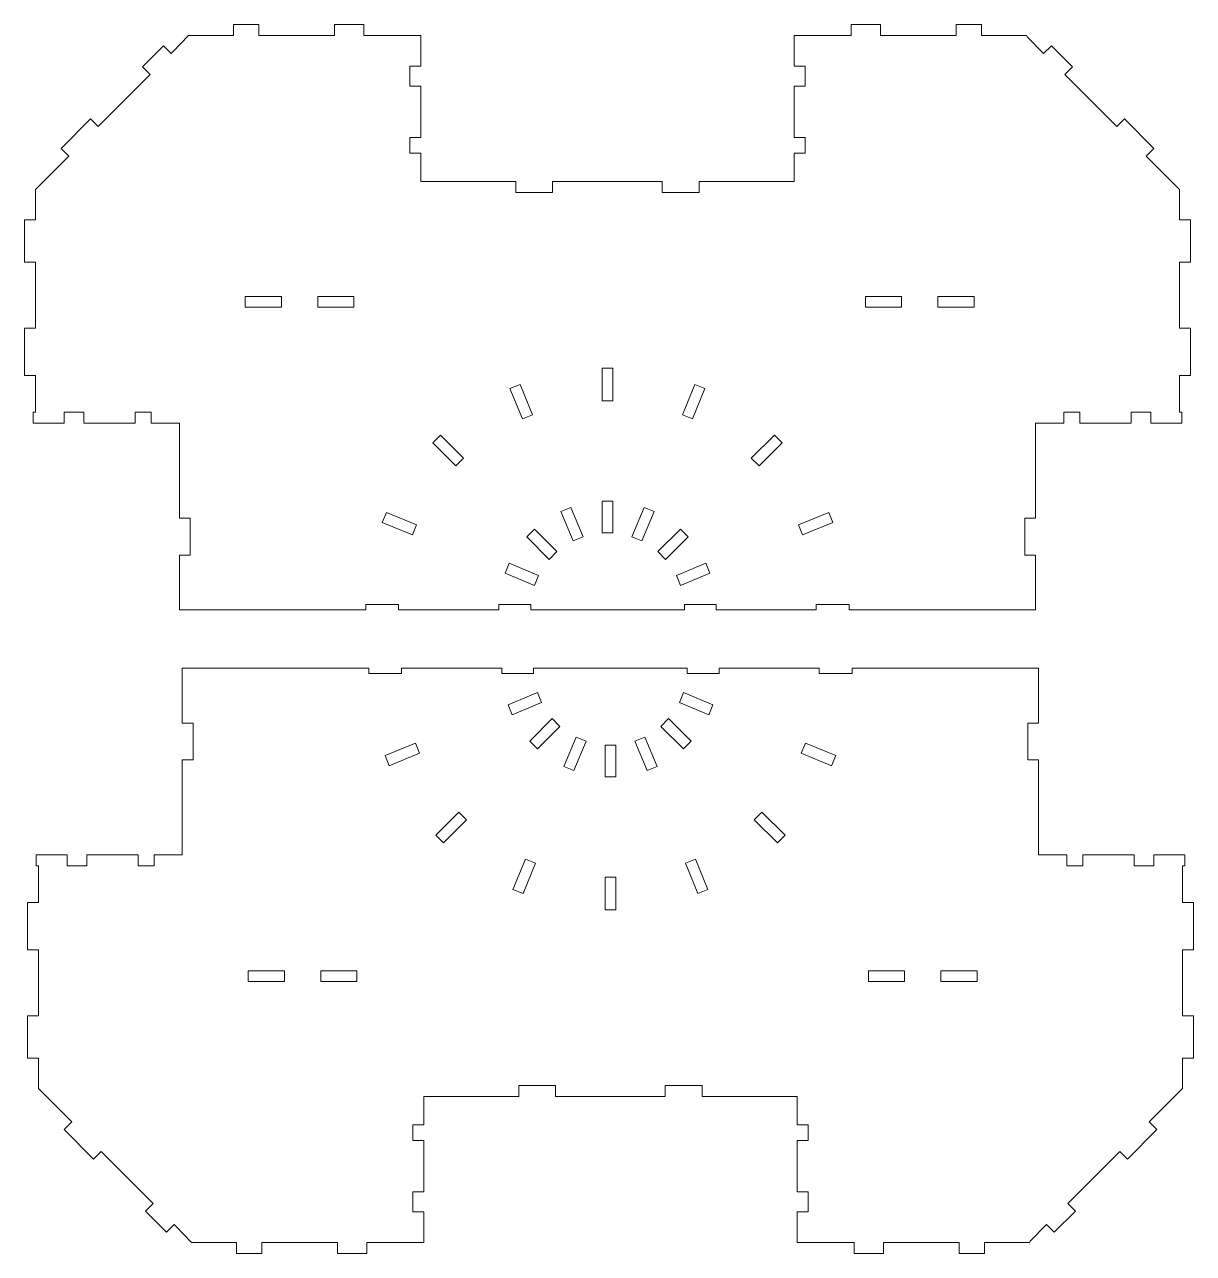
# Model space of a CAD drawing. Header units: millimetres. Extents: x -566 to 8079, y -1523 to 3979.
# Drawn here: x 1270.6 to 1593.5, y 1240.7 to 1580 of the extents above; entities that cross this region are included whole.
import ezdxf
from ezdxf.lldxf.tags import DXFTag

# ---------------------------------------------------------------- set-up
doc = ezdxf.new("R2010")
doc.units = ezdxf.units.MM
tags = doc.linetypes.add('CENTER', pattern=[10.16, 6.35, -1.27, 1.27, -1.27]).pattern_tags.tags
tags[10:11] = [DXFTag(74, 4), DXFTag(75, 0), DXFTag(340, '0'), DXFTag(46, 1.0), DXFTag(50, 0.0), DXFTag(44, 0.0), DXFTag(45, 0.0)]
tags[8:9] = [DXFTag(74, 4), DXFTag(75, 0), DXFTag(340, '0'), DXFTag(46, 1.0), DXFTag(50, 0.0), DXFTag(44, 0.0), DXFTag(45, 0.0)]
tags[6:7] = [DXFTag(74, 4), DXFTag(75, 0), DXFTag(340, '0'), DXFTag(46, 1.0), DXFTag(50, 0.0), DXFTag(44, 0.0), DXFTag(45, 0.0)]
tags[4:5] = [DXFTag(74, 4), DXFTag(75, 0), DXFTag(340, '0'), DXFTag(46, 1.0), DXFTag(50, 0.0), DXFTag(44, 0.0), DXFTag(45, 0.0)]

# ---------------------------------------------------------------- blocks, each defined once
blk = doc.blocks.new('DWG4')
at = {"color": 7, "linetype": 'Continuous', "lineweight": 15}
for p, q in [((-503.89, 871.35), (-503.89, 874.35)), ((-503.89, 874.35), (-496.82, 874.35)), ((-496.82, 874.35), (-496.82, 871.35)), ((-475.92, 871.35), (-475.92, 874.35)), ((-475.92, 874.35), (-467.85, 874.35)), ((-467.85, 874.35), (-467.85, 871.35)), ((-333.28, 871.35), (-333.28, 874.35)), ((-333.28, 874.35), (-325.21, 874.35)), ((-325.21, 874.35), (-325.21, 871.35)), ((-304.3, 871.35), (-304.3, 874.35)), ((-304.3, 874.35), (-297.24, 874.35)), ((-297.24, 874.35), (-297.24, 871.35)), ((-528.98, 862.67), (-523.14, 868.51)), ((-523.14, 868.51), (-521.02, 866.39)), ((-520.61, 866.8), (-516.27, 871.35)), ((-516.27, 871.35), (-503.89, 871.35)), ((-496.82, 871.35), (-475.92, 871.35)), ((-467.85, 871.35), (-452.12, 871.35)), ((-452.12, 871.35), (-452.12, 862.88)), ((-349, 862.88), (-349, 871.35)), ((-349, 871.35), (-333.28, 871.35)), ((-325.21, 871.35), (-304.3, 871.35)), ((-297.24, 871.35), (-284.85, 871.35)), ((-284.85, 871.35), (-284.67, 870.95)), ((-284.67, 870.95), (-280.11, 866.39)), ((-280.11, 866.39), (-277.98, 868.51)), ((-277.98, 868.51), (-272.15, 862.67)), ((-521.02, 866.39), (-520.61, 866.8)), ((-526.86, 860.55), (-528.98, 862.67)), ((-452.12, 862.88), (-455.12, 862.88)), ((-455.12, 862.88), (-455.12, 857.38)), ((-346, 862.88), (-349, 862.88)), ((-346, 857.38), (-346, 862.88)), ((-272.15, 862.67), (-274.27, 860.55)), ((-541.2, 846.2), (-526.86, 860.55)), ((-274.27, 860.55), (-259.92, 846.2)), ((-455.12, 857.38), (-452.12, 857.38)), ((-452.12, 857.38), (-452.12, 843.2)), ((-349, 843.2), (-349, 857.38)), ((-349, 857.38), (-346, 857.38)), ((-551.47, 840.18), (-543.33, 848.32)), ((-543.33, 848.32), (-541.2, 846.2)), ((-259.92, 846.2), (-257.8, 848.32)), ((-257.8, 848.32), (-249.66, 840.18)), ((-452.12, 843.2), (-455.12, 843.2)), ((-455.12, 843.2), (-455.12, 838.84)), ((-346, 843.2), (-349, 843.2)), ((-346, 838.84), (-346, 843.2)), ((-558.55, 828.85), (-549.35, 838.06)), ((-549.35, 838.06), (-551.47, 840.18)), ((-455.12, 838.84), (-452.12, 838.84)), ((-452.12, 838.84), (-452.12, 831.02)), ((-349, 831.02), (-349, 838.84)), ((-349, 838.84), (-346, 838.84)), ((-249.66, 840.18), (-251.78, 838.06)), ((-251.78, 838.06), (-242.57, 828.85)), ((-558.55, 820.45), (-558.55, 828.85)), ((-452.12, 831.02), (-425.84, 831.02)), ((-425.84, 831.02), (-425.84, 828.02)), ((-425.84, 828.02), (-415.71, 828.02)), ((-415.71, 828.02), (-415.71, 831.02)), ((-415.71, 831.02), (-385.42, 831.02)), ((-385.42, 831.02), (-385.42, 828.02)), ((-385.42, 828.02), (-375.28, 828.02)), ((-375.28, 828.02), (-375.28, 831.02)), ((-375.28, 831.02), (-349, 831.02)), ((-242.57, 828.85), (-242.57, 820.45)), ((-561.55, 808.74), (-561.55, 820.45)), ((-561.55, 820.45), (-558.55, 820.45)), ((-242.57, 820.45), (-239.57, 820.45)), ((-239.57, 820.45), (-239.57, 808.74)), ((-558.55, 808.74), (-561.55, 808.74)), ((-558.55, 790.58), (-558.55, 808.74)), ((-239.57, 808.74), (-242.57, 808.74)), ((-242.57, 808.74), (-242.57, 790.58)), ((-500.59, 799.3), (-490.59, 799.3)), ((-500.59, 796.3), (-500.59, 799.3)), ((-490.59, 799.3), (-490.59, 796.3)), ((-480.59, 799.3), (-470.59, 799.3)), ((-480.59, 796.3), (-480.59, 799.3)), ((-470.59, 799.3), (-470.59, 796.3)), ((-329.34, 799.3), (-319.34, 799.3)), ((-329.34, 796.3), (-329.34, 799.3)), ((-319.34, 799.3), (-319.34, 796.3)), ((-309.34, 799.3), (-299.34, 799.3)), ((-309.34, 796.3), (-309.34, 799.3)), ((-299.34, 799.3), (-299.34, 796.3)), ((-490.59, 796.3), (-500.59, 796.3)), ((-470.59, 796.3), (-480.59, 796.3)), ((-319.34, 796.3), (-329.34, 796.3)), ((-299.34, 796.3), (-309.34, 796.3)), ((-561.55, 777.46), (-561.55, 790.58)), ((-561.55, 790.58), (-558.55, 790.58)), ((-242.57, 790.58), (-239.57, 790.58)), ((-239.57, 790.58), (-239.57, 777.46)), ((-558.55, 777.46), (-561.55, 777.46)), ((-558.55, 767.34), (-558.55, 777.46)), ((-399.06, 779.51), (-402.06, 779.51)), ((-402.06, 779.51), (-402.06, 770.45)), ((-399.06, 770.45), (-399.06, 779.51)), ((-239.57, 777.46), (-242.57, 777.46)), ((-242.57, 777.46), (-242.57, 767.34)), ((-424.72, 775.01), (-427.49, 773.86)), ((-427.49, 773.86), (-424.02, 765.49)), ((-421.25, 766.64), (-424.72, 775.01)), ((-376.41, 775.01), (-379.88, 766.64)), ((-377.11, 765.49), (-373.64, 773.86)), ((-373.64, 773.86), (-376.41, 775.01)), ((-402.06, 770.45), (-399.06, 770.45)), ((-559.14, 767.34), (-559.14, 764.34)), ((-558.55, 767.34), (-559.14, 767.34)), ((-545.17, 767.34), (-550.66, 767.34)), ((-550.66, 764.34), (-550.66, 767.34)), ((-545.17, 767.34), (-545.17, 764.34)), ((-526.63, 767.34), (-530.98, 767.34)), ((-530.98, 764.34), (-530.98, 767.34)), ((-526.63, 767.34), (-526.63, 764.34)), ((-270.14, 767.34), (-274.5, 767.34)), ((-274.5, 764.34), (-274.5, 767.34)), ((-270.14, 767.34), (-270.14, 764.34)), ((-250.47, 767.34), (-255.96, 767.34)), ((-255.96, 764.34), (-255.96, 767.34)), ((-250.47, 767.34), (-250.47, 764.34)), ((-241.99, 767.34), (-242.57, 767.34)), ((-241.99, 764.34), (-241.99, 767.34)), ((-559.14, 764.34), (-550.66, 764.34)), ((-545.17, 764.34), (-530.98, 764.34)), ((-526.63, 764.34), (-518.8, 764.34)), ((-518.8, 764.34), (-518.8, 738.06)), ((-424.02, 765.49), (-421.25, 766.64)), ((-379.88, 766.64), (-377.11, 765.49)), ((-282.32, 764.34), (-274.5, 764.34)), ((-282.32, 738.06), (-282.32, 764.34)), ((-270.14, 764.34), (-255.96, 764.34)), ((-250.47, 764.34), (-241.99, 764.34)), ((-446.69, 761.03), (-448.81, 758.91)), ((-440.29, 754.62), (-446.69, 761.03)), ((-354.44, 761.03), (-360.84, 754.62)), ((-352.31, 758.91), (-354.44, 761.03)), ((-448.81, 758.91), (-442.41, 752.5)), ((-358.72, 752.5), (-352.31, 758.91)), ((-442.41, 752.5), (-440.29, 754.62)), ((-360.84, 754.62), (-358.72, 752.5)), ((-461.64, 739.7), (-462.79, 736.93)), ((-453.27, 736.24), (-461.64, 739.7)), ((-410.65, 741.05), (-413.42, 739.91)), ((-413.42, 739.91), (-410.07, 731.81)), ((-407.3, 732.96), (-410.65, 741.05)), ((-399.06, 742.76), (-402.06, 742.76)), ((-402.06, 742.76), (-402.06, 734)), ((-399.06, 734), (-399.06, 742.76)), ((-390.48, 741.05), (-393.83, 732.96)), ((-391.06, 731.81), (-387.7, 739.91)), ((-387.7, 739.91), (-390.48, 741.05)), ((-339.48, 739.7), (-347.85, 736.24)), ((-338.33, 736.93), (-339.48, 739.7)), ((-518.8, 738.06), (-515.8, 738.06)), ((-515.8, 727.92), (-515.8, 738.06)), ((-462.79, 736.93), (-454.42, 733.47)), ((-454.42, 733.47), (-453.27, 736.24)), ((-347.85, 736.24), (-346.7, 733.47)), ((-346.7, 733.47), (-338.33, 736.93)), ((-285.32, 738.06), (-282.32, 738.06)), ((-285.32, 738.06), (-285.32, 727.92)), ((-420.7, 735.04), (-422.83, 732.92)), ((-422.83, 732.92), (-416.63, 726.72)), ((-414.51, 728.85), (-420.7, 735.04)), ((-410.07, 731.81), (-407.3, 732.96)), ((-402.06, 734), (-399.06, 734)), ((-393.83, 732.96), (-391.06, 731.81)), ((-380.42, 735.04), (-386.62, 728.85)), ((-384.5, 726.72), (-378.3, 732.92)), ((-378.3, 732.92), (-380.42, 735.04)), ((-518.8, 727.92), (-518.8, 712.78)), ((-515.8, 727.92), (-518.8, 727.92)), ((-416.63, 726.72), (-414.51, 728.85)), ((-386.62, 728.85), (-384.5, 726.72)), ((-282.32, 727.92), (-285.32, 727.92)), ((-282.32, 712.78), (-282.32, 727.92)), ((-427.69, 725.64), (-428.84, 722.87)), ((-428.84, 722.87), (-420.74, 719.51)), ((-419.6, 722.29), (-427.69, 725.64)), ((-373.44, 725.64), (-381.53, 722.29)), ((-380.38, 719.51), (-372.29, 722.87)), ((-372.29, 722.87), (-373.44, 725.64)), ((-420.74, 719.51), (-419.6, 722.29)), ((-381.53, 722.29), (-380.38, 719.51)), ((-467.3, 712.78), (-518.8, 712.78)), ((-458.24, 714.28), (-467.3, 714.28)), ((-467.3, 714.28), (-467.3, 712.78)), ((-458.24, 712.78), (-458.24, 714.28)), ((-430.55, 712.78), (-458.24, 712.78)), ((-421.78, 714.28), (-430.55, 714.28)), ((-430.55, 714.28), (-430.55, 712.78)), ((-421.78, 712.78), (-421.78, 714.28)), ((-379.34, 712.78), (-421.78, 712.78)), ((-370.58, 714.28), (-379.34, 714.28)), ((-379.34, 714.28), (-379.34, 712.78)), ((-370.58, 712.78), (-370.58, 714.28)), ((-342.89, 712.78), (-370.58, 712.78)), ((-333.83, 714.28), (-342.89, 714.28)), ((-342.89, 714.28), (-342.89, 712.78)), ((-333.83, 712.78), (-333.83, 714.28)), ((-282.32, 712.78), (-333.83, 712.78)), ((-517.98, 681.54), (-517.98, 696.68)), ((-466.47, 696.68), (-517.98, 696.68)), ((-466.47, 696.68), (-466.47, 695.18)), ((-457.41, 695.18), (-457.41, 696.68)), ((-429.72, 696.68), (-457.41, 696.68)), ((-429.72, 696.68), (-429.72, 695.18)), ((-420.96, 695.18), (-420.96, 696.68)), ((-378.52, 696.68), (-420.96, 696.68)), ((-378.52, 696.68), (-378.52, 695.18)), ((-369.75, 695.18), (-369.75, 696.68)), ((-342.06, 696.68), (-369.75, 696.68)), ((-342.06, 696.68), (-342.06, 695.18)), ((-333, 695.18), (-333, 696.68)), ((-281.5, 696.68), (-333, 696.68)), ((-281.5, 696.68), (-281.5, 681.54)), ((-466.47, 695.18), (-457.41, 695.18)), ((-429.72, 695.18), (-420.96, 695.18)), ((-378.52, 695.18), (-369.75, 695.18)), ((-342.06, 695.18), (-333, 695.18)), ((-419.92, 689.95), (-428.01, 686.6)), ((-418.77, 687.18), (-419.92, 689.95)), ((-379.56, 689.95), (-380.71, 687.18)), ((-371.46, 686.6), (-379.56, 689.95)), ((-428.01, 686.6), (-426.87, 683.82)), ((-426.87, 683.82), (-418.77, 687.18)), ((-380.71, 687.18), (-372.61, 683.82)), ((-372.61, 683.82), (-371.46, 686.6)), ((-415.8, 682.74), (-422, 676.54)), ((-413.68, 680.62), (-415.8, 682.74)), ((-383.67, 682.74), (-385.79, 680.62)), ((-377.48, 676.54), (-383.67, 682.74)), ((-514.98, 681.54), (-517.98, 681.54)), ((-514.98, 681.54), (-514.98, 671.4)), ((-419.88, 674.42), (-413.68, 680.62)), ((-385.79, 680.62), (-379.6, 674.42)), ((-281.5, 681.54), (-284.5, 681.54)), ((-284.5, 671.4), (-284.5, 681.54)), ((-453.6, 676), (-461.97, 672.53)), ((-452.45, 673.23), (-453.6, 676)), ((-422, 676.54), (-419.88, 674.42)), ((-409.24, 677.65), (-412.6, 669.56)), ((-409.83, 668.41), (-406.47, 676.5)), ((-406.47, 676.5), (-409.24, 677.65)), ((-398.24, 675.46), (-401.24, 675.46)), ((-401.24, 675.46), (-401.24, 666.7)), ((-398.24, 666.7), (-398.24, 675.46)), ((-390.23, 677.65), (-393, 676.5)), ((-393, 676.5), (-389.65, 668.41)), ((-386.88, 669.56), (-390.23, 677.65)), ((-379.6, 674.42), (-377.48, 676.54)), ((-345.88, 676), (-347.03, 673.23)), ((-337.51, 672.53), (-345.88, 676)), ((-461.97, 672.53), (-460.82, 669.76)), ((-460.82, 669.76), (-452.45, 673.23)), ((-347.03, 673.23), (-338.66, 669.76)), ((-338.66, 669.76), (-337.51, 672.53)), ((-517.98, 645.12), (-517.98, 671.4)), ((-517.98, 671.4), (-514.98, 671.4)), ((-412.6, 669.56), (-409.83, 668.41)), ((-389.65, 668.41), (-386.88, 669.56)), ((-284.5, 671.4), (-281.5, 671.4)), ((-281.5, 671.4), (-281.5, 645.12)), ((-401.24, 666.7), (-398.24, 666.7)), ((-441.58, 656.96), (-447.99, 650.56)), ((-445.87, 648.43), (-439.46, 654.84)), ((-439.46, 654.84), (-441.58, 656.96)), ((-357.9, 656.96), (-360.02, 654.84)), ((-360.02, 654.84), (-353.61, 648.43)), ((-351.49, 650.56), (-357.9, 656.96)), ((-447.99, 650.56), (-445.87, 648.43)), ((-353.61, 648.43), (-351.49, 650.56)), ((-558.31, 642.12), (-558.31, 645.12)), ((-558.31, 645.12), (-549.83, 645.12)), ((-549.83, 645.12), (-549.83, 642.12)), ((-544.34, 642.12), (-544.34, 645.12)), ((-544.34, 645.12), (-530.16, 645.12)), ((-530.16, 645.12), (-530.16, 642.12)), ((-525.8, 642.12), (-525.8, 645.12)), ((-525.8, 645.12), (-517.98, 645.12)), ((-281.5, 645.12), (-273.67, 645.12)), ((-273.67, 645.12), (-273.67, 642.12)), ((-269.32, 642.12), (-269.32, 645.12)), ((-269.32, 645.12), (-255.14, 645.12)), ((-255.14, 645.12), (-255.14, 642.12)), ((-249.64, 642.12), (-249.64, 645.12)), ((-249.64, 645.12), (-241.16, 645.12)), ((-241.16, 645.12), (-241.16, 642.12)), ((-557.73, 642.12), (-558.31, 642.12)), ((-557.73, 642.12), (-557.73, 632.01)), ((-544.34, 642.12), (-549.83, 642.12)), ((-525.8, 642.12), (-530.16, 642.12)), ((-423.2, 643.97), (-426.66, 635.6)), ((-423.89, 634.45), (-420.42, 642.83)), ((-420.42, 642.83), (-423.2, 643.97)), ((-376.28, 643.97), (-379.05, 642.83)), ((-379.05, 642.83), (-375.59, 634.45)), ((-372.81, 635.6), (-376.28, 643.97)), ((-269.32, 642.12), (-273.67, 642.12)), ((-249.64, 642.12), (-255.14, 642.12)), ((-241.16, 642.12), (-241.75, 642.12)), ((-241.75, 632.01), (-241.75, 642.12)), ((-398.24, 639.01), (-401.24, 639.01)), ((-401.24, 639.01), (-401.24, 629.95)), ((-398.24, 629.95), (-398.24, 639.01)), ((-426.66, 635.6), (-423.89, 634.45)), ((-375.59, 634.45), (-372.81, 635.6)), ((-560.73, 632.01), (-560.73, 618.89)), ((-557.73, 632.01), (-560.73, 632.01)), ((-238.75, 632.01), (-241.75, 632.01)), ((-238.75, 618.89), (-238.75, 632.01)), ((-401.24, 629.95), (-398.24, 629.95)), ((-560.73, 618.89), (-557.73, 618.89)), ((-557.73, 618.89), (-557.73, 600.72)), ((-241.75, 618.89), (-238.75, 618.89)), ((-241.75, 600.72), (-241.75, 618.89)), ((-489.76, 613.16), (-499.76, 613.16)), ((-499.76, 613.16), (-499.76, 610.16)), ((-489.76, 610.16), (-489.76, 613.16)), ((-479.76, 613.16), (-479.76, 610.16)), ((-469.76, 613.16), (-479.76, 613.16)), ((-469.76, 610.16), (-469.76, 613.16)), ((-318.51, 613.16), (-328.51, 613.16)), ((-328.51, 613.16), (-328.51, 610.16)), ((-318.51, 610.16), (-318.51, 613.16)), ((-308.51, 613.16), (-308.51, 610.16)), ((-298.51, 613.16), (-308.51, 613.16)), ((-298.51, 610.16), (-298.51, 613.16)), ((-499.76, 610.16), (-489.76, 610.16)), ((-479.76, 610.16), (-469.76, 610.16)), ((-328.51, 610.16), (-318.51, 610.16)), ((-308.51, 610.16), (-298.51, 610.16)), ((-560.73, 600.72), (-560.73, 589.01)), ((-557.73, 600.72), (-560.73, 600.72)), ((-238.75, 600.72), (-241.75, 600.72)), ((-238.75, 589.01), (-238.75, 600.72)), ((-560.73, 589.01), (-557.73, 589.01)), ((-557.73, 589.01), (-557.73, 580.61)), ((-241.75, 580.61), (-241.75, 589.01)), ((-241.75, 589.01), (-238.75, 589.01)), ((-557.73, 580.61), (-548.52, 571.41)), ((-425.02, 581.44), (-414.88, 581.44)), ((-425.02, 578.44), (-425.02, 581.44)), ((-414.88, 581.44), (-414.88, 578.44)), ((-384.59, 581.44), (-374.46, 581.44)), ((-384.59, 578.44), (-384.59, 581.44)), ((-374.46, 581.44), (-374.46, 578.44)), ((-250.95, 571.41), (-241.75, 580.61)), ((-451.3, 578.44), (-425.02, 578.44)), ((-451.3, 570.62), (-451.3, 578.44)), ((-414.88, 578.44), (-384.59, 578.44)), ((-374.46, 578.44), (-348.18, 578.44)), ((-348.18, 578.44), (-348.18, 570.62)), ((-548.52, 571.41), (-550.64, 569.28)), ((-454.3, 570.62), (-451.3, 570.62)), ((-454.3, 566.26), (-454.3, 570.62)), ((-348.18, 570.62), (-345.18, 570.62)), ((-345.18, 570.62), (-345.18, 566.26)), ((-248.83, 569.28), (-250.95, 571.41)), ((-550.64, 569.28), (-542.5, 561.14)), ((-256.98, 561.14), (-248.83, 569.28)), ((-542.5, 561.14), (-540.38, 563.26)), ((-540.38, 563.26), (-526.03, 548.92)), ((-451.3, 566.26), (-454.3, 566.26)), ((-451.3, 552.08), (-451.3, 566.26)), ((-348.18, 566.26), (-348.18, 552.08)), ((-345.18, 566.26), (-348.18, 566.26)), ((-273.44, 548.92), (-259.1, 563.26)), ((-259.1, 563.26), (-256.98, 561.14)), ((-454.3, 552.08), (-451.3, 552.08)), ((-454.3, 546.59), (-454.3, 552.08)), ((-348.18, 552.08), (-345.18, 552.08)), ((-345.18, 552.08), (-345.18, 546.59)), ((-526.03, 548.92), (-528.16, 546.8)), ((-528.16, 546.8), (-522.32, 540.96)), ((-451.3, 546.59), (-454.3, 546.59)), ((-451.3, 538.11), (-451.3, 546.59)), ((-348.18, 546.59), (-348.18, 538.11)), ((-345.18, 546.59), (-348.18, 546.59)), ((-277.16, 540.96), (-271.32, 546.8)), ((-271.32, 546.8), (-273.44, 548.92)), ((-522.32, 540.96), (-520.2, 543.08)), ((-520.2, 543.08), (-519.78, 542.66)), ((-283.84, 538.51), (-279.28, 543.08)), ((-279.28, 543.08), (-277.16, 540.96)), ((-519.78, 542.66), (-515.45, 538.11)), ((-515.45, 538.11), (-503.06, 538.11)), ((-503.06, 538.11), (-503.06, 535.11)), ((-496, 538.11), (-475.1, 538.11)), ((-496, 535.11), (-496, 538.11)), ((-475.1, 538.11), (-475.1, 535.11)), ((-467.02, 538.11), (-451.3, 538.11)), ((-467.02, 535.11), (-467.02, 538.11)), ((-348.18, 538.11), (-332.45, 538.11)), ((-332.45, 538.11), (-332.45, 535.11)), ((-324.38, 538.11), (-303.48, 538.11)), ((-324.38, 535.11), (-324.38, 538.11)), ((-303.48, 538.11), (-303.48, 535.11)), ((-296.41, 538.11), (-284.03, 538.11)), ((-296.41, 535.11), (-296.41, 538.11)), ((-284.03, 538.11), (-283.84, 538.51)), ((-503.06, 535.11), (-496, 535.11)), ((-475.1, 535.11), (-467.02, 535.11)), ((-332.45, 535.11), (-324.38, 535.11)), ((-303.48, 535.11), (-296.41, 535.11))]:
    blk.add_line(p, q, dxfattribs=at)

msp = doc.modelspace()

# ---------------------------------------------------------------- block references
at = {"linetype": 'CENTER'}
msp.add_blockref('DWG4', (1832.2, 705.61), dxfattribs=at)

doc.saveas('drawing.dxf')
